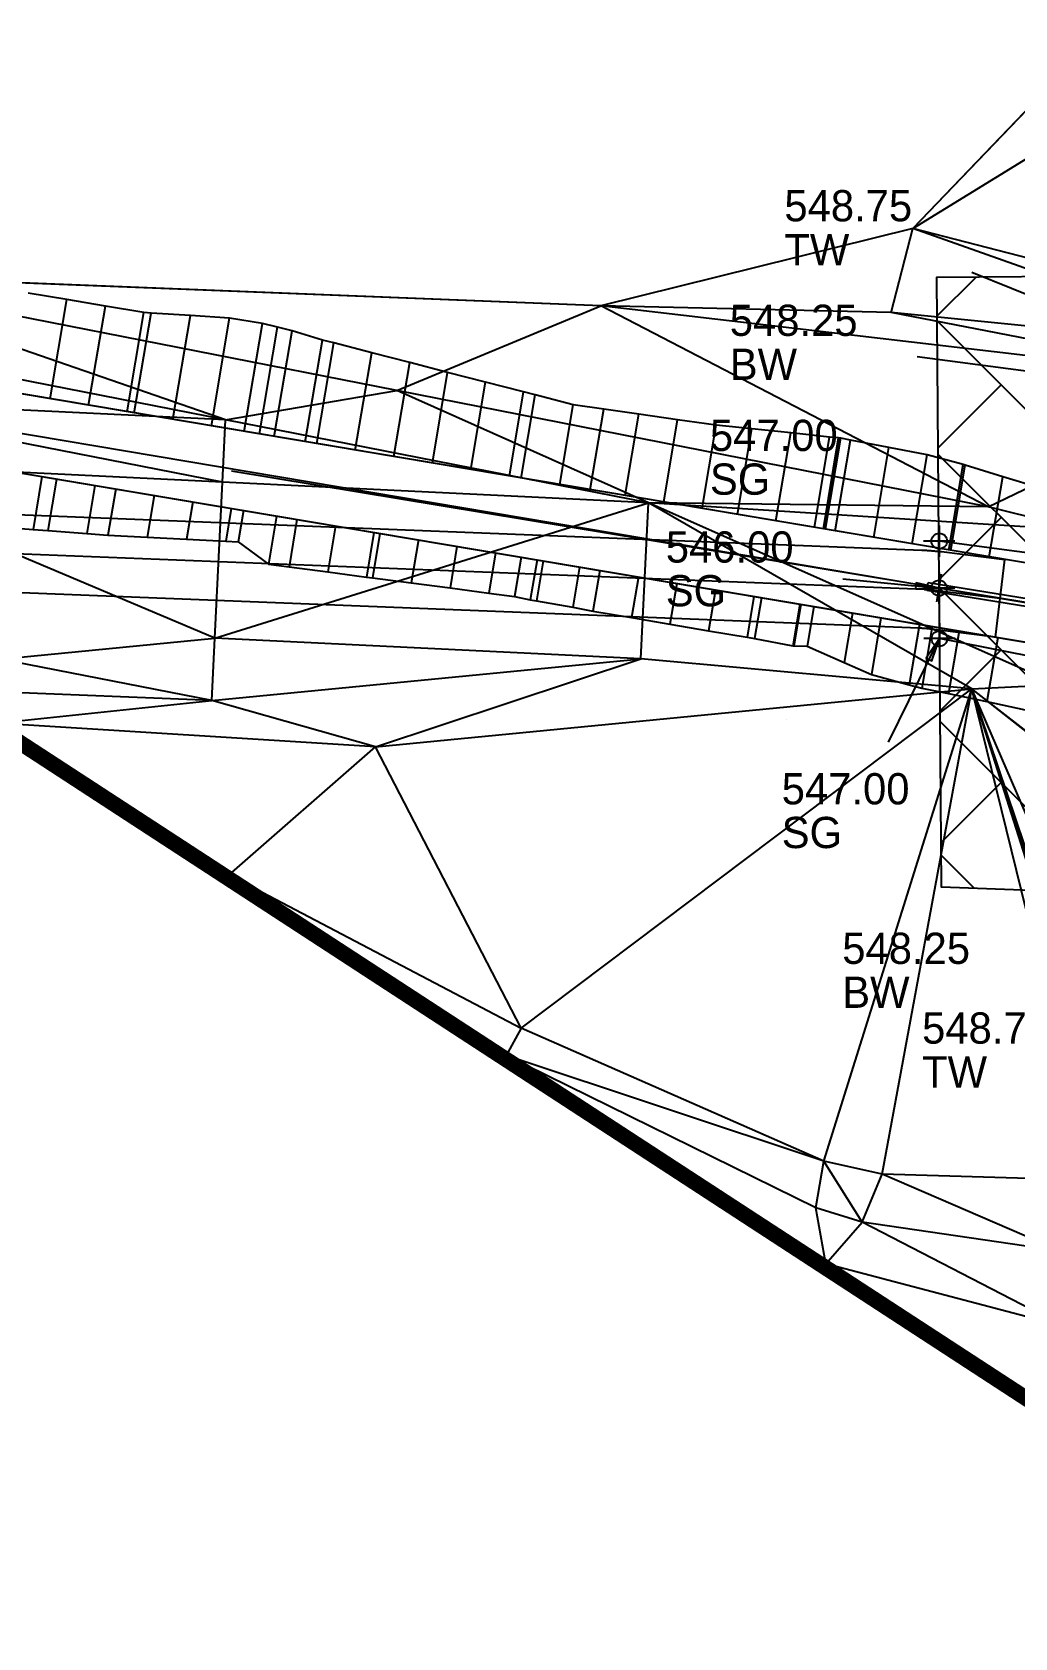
# Model space of a CAD drawing. Header units: inches. Extents: x 2461366 to 2469791, y 7062737 to 7065282.
# Drawn here: x 2466640.6 to 2466766.4, y 7064184.2 to 7064389.8 of the extents above; entities that cross this region are included whole.
import ezdxf

# ---------------------------------------------------------------- set-up
doc = ezdxf.new("R2010")
doc.units = ezdxf.units.IN
doc.header["$LTSCALE"] = 60
doc.header["$MEASUREMENT"] = 0
doc.linetypes.add('DASHED2', pattern=[0.375, 0.25, -0.125])
doc.linetypes.add('DIVIDEX2', pattern=[2.5, 1, -0.5, 0, -0.5, 0, -0.5])
for name, color, linetype in [('3D', 5, 'Continuous'), ('3D freeze', 6, 'Continuous'), ('CONC LABEL', 7, 'Continuous'), ('CONTOURS', 35, 'Continuous'), ('DRAIN EASEMENT', 7, 'DASHED2'), ('EROSION MAT', 7, 'Continuous'), ('Proposed Ground-C-TINN', 7, 'Continuous'), ('Proposed Ground-C-TINN-BNDY', 7, 'Continuous'), ('STALBL', 7, 'Continuous'), ('SWALE', 4, 'DIVIDEX2'), ('temp culv', 7, 'Continuous'), ('UT-STM', 142, 'Continuous')]:
    doc.layers.add(name, color=color, linetype=linetype)

# ---------------------------------------------------------------- blocks, each defined once
blk = doc.blocks.new('A$C68136937')
at = {"layer": 'UT-STM'}
for p, q in [((2466755.15, 7064318.36), (2466755.31, 7064319.35)), ((2466794.19, 7064312.04), (2466794.35, 7064313.03))]:
    blk.add_line(p, q, dxfattribs=at)
for points in [[(2466755.31, 7064319.35), (2466794.35, 7064313.03)], [(2466755.15, 7064318.36), (2466794.19, 7064312.04)]]:
    blk.add_lwpolyline(points, dxfattribs=at)
blk = doc.blocks.new('lbl_tic')
blk.add_line((0, -0.04165), (0, 0.04165))
blk = doc.blocks.new('*U7')
at = {"layer": '3D', "color": 1}
for p, q in [((2466645.06, 7064355.58, 547.37), (2466640.13, 7064356.41, 547.33)), ((2466642.92, 7064342.87, 544.15), (2466645.06, 7064355.58, 547.37)), ((2466649.99, 7064354.74, 547.42), (2466645.06, 7064355.58, 547.37)), ((2466647.85, 7064342.04, 544.2), (2466649.99, 7064354.74, 547.42)), ((2466654.92, 7064353.91, 547.46), (2466649.99, 7064354.74, 547.42)), ((2466652.78, 7064341.21, 544.24), (2466654.92, 7064353.91, 547.46)), ((2466653.7, 7064341.05, 544.25), (2466655.85, 7064353.84, 547.5)), ((2466655.85, 7064353.84, 547.5), (2466654.92, 7064353.91, 547.46)), ((2466660.87, 7064353.51, 547.67), (2466655.85, 7064353.84, 547.5)), ((2466658.63, 7064340.22, 544.3), (2466660.87, 7064353.51, 547.67)), ((2466665.88, 7064353.18, 547.84), (2466660.87, 7064353.51, 547.67)), ((2466663.56, 7064339.39, 544.34), (2466665.88, 7064353.18, 547.84)), ((2466670.1, 7064352.52, 547.89), (2466665.88, 7064353.18, 547.84)), ((2466667.77, 7064338.69, 544.38), (2466670.1, 7064352.52, 547.89)), ((2466672.02, 7064352.03, 547.87), (2466670.1, 7064352.52, 547.89)), ((2466669.71, 7064338.36, 544.4), (2466672.02, 7064352.03, 547.87)), ((2466671.61, 7064338.04, 544.42), (2466673.89, 7064351.58, 547.85)), ((2466673.89, 7064351.58, 547.85), (2466672.02, 7064352.03, 547.87)), ((2466677.77, 7064350.39, 547.76), (2466673.89, 7064351.58, 547.85)), ((2466675.58, 7064337.37, 544.46), (2466677.77, 7064350.39, 547.76)), ((2466679.23, 7064350.02, 547.74), (2466677.77, 7064350.39, 547.76)), ((2466677.06, 7064337.12, 544.47), (2466679.23, 7064350.02, 547.74)), ((2466684.09, 7064348.76, 547.68), (2466679.23, 7064350.02, 547.74)), ((2466681.99, 7064336.29, 544.52), (2466684.09, 7064348.76, 547.68)), ((2466688.95, 7064347.5, 547.62), (2466684.09, 7064348.76, 547.68)), ((2466686.92, 7064335.46, 544.56), (2466688.95, 7064347.5, 547.62)), ((2466693.8, 7064346.25, 547.55), (2466688.95, 7064347.5, 547.62)), ((2466691.85, 7064334.63, 544.61), (2466693.8, 7064346.25, 547.55)), ((2466698.66, 7064344.99, 547.49), (2466693.8, 7064346.25, 547.55)), ((2466696.78, 7064333.8, 544.65), (2466698.66, 7064344.99, 547.49)), ((2466703.52, 7064343.74, 547.43), (2466698.66, 7064344.99, 547.49)), ((2466701.71, 7064332.97, 544.7), (2466703.52, 7064343.74, 547.43)), ((2466703.22, 7064332.71, 544.71), (2466705.01, 7064343.36, 547.41)), ((2466705.01, 7064343.36, 547.41), (2466703.52, 7064343.74, 547.43)), ((2466709.87, 7064342.1, 547.35), (2466705.01, 7064343.36, 547.41)), ((2466708.15, 7064331.88, 544.76), (2466709.87, 7064342.1, 547.35)), ((2466713.78, 7064341.54, 547.41), (2466709.87, 7064342.1, 547.35)), ((2466712.04, 7064331.23, 544.8), (2466713.78, 7064341.54, 547.41)), ((2466718.3, 7064340.9, 547.48), (2466713.78, 7064341.54, 547.41)), ((2466716.54, 7064330.47, 544.84), (2466718.3, 7064340.9, 547.48)), ((2466723.25, 7064340.19, 547.56), (2466718.3, 7064340.9, 547.48)), ((2466721.47, 7064329.64, 544.88), (2466723.25, 7064340.19, 547.56)), ((2466728.2, 7064339.48, 547.64), (2466723.25, 7064340.19, 547.56)), ((2466726.4, 7064328.81, 544.93), (2466728.2, 7064339.48, 547.64)), ((2466732.75, 7064339.01, 547.75), (2466728.2, 7064339.48, 547.64)), ((2466730.9, 7064328.05, 544.97), (2466732.75, 7064339.01, 547.75)), ((2466737.73, 7064338.49, 547.87), (2466732.75, 7064339.01, 547.75)), ((2466735.83, 7064327.22, 545.02), (2466737.73, 7064338.49, 547.87)), ((2466742.71, 7064337.97, 548), (2466737.73, 7064338.49, 547.87)), ((2466740.76, 7064326.39, 545.06), (2466742.71, 7064337.97, 548)), ((2466741.9, 7064326.2, 545.07), (2466743.86, 7064337.85, 548.03)), ((2466742.11, 7064326.16, 545.08), (2466744.08, 7064337.83, 548.03)), ((2466742.18, 7064326.15, 545.08), (2466744.14, 7064337.82, 548.03)), ((2466743.86, 7064337.85, 548.03), (2466742.71, 7064337.97, 548)), ((2466744.08, 7064337.83, 548.03), (2466743.86, 7064337.85, 548.03)), ((2466744.14, 7064337.82, 548.03), (2466744.08, 7064337.83, 548.03)), ((2466745.38, 7064337.58, 548.04), (2466744.14, 7064337.82, 548.03)), ((2466743.42, 7064325.94, 545.09), (2466745.38, 7064337.58, 548.04)), ((2466750.29, 7064336.63, 548.05), (2466745.38, 7064337.58, 548.04)), ((2466748.35, 7064325.11, 545.13), (2466750.29, 7064336.63, 548.05)), ((2466755.2, 7064335.68, 548.07), (2466750.29, 7064336.63, 548.05)), ((2466753.28, 7064324.28, 545.18), (2466755.2, 7064335.68, 548.07)), ((2466759.79, 7064334.45, 548), (2466755.2, 7064335.68, 548.07)), ((2466757.95, 7064323.5, 545.22), (2466759.79, 7064334.45, 548)), ((2466758.21, 7064323.45, 545.23), (2466760.05, 7064334.37, 547.99)), ((2466760.05, 7064334.37, 547.99), (2466759.79, 7064334.45, 548)), ((2466764.87, 7064332.88, 547.87), (2466760.05, 7064334.37, 547.99)), ((2466641.88, 7064332.9, 544.16), (2466640.75, 7064326.14, 545.87)), ((2466643.73, 7064332.59, 544.17), (2466642.62, 7064326, 545.85)), ((2466648.66, 7064331.76, 544.22), (2466647.62, 7064325.6, 545.78)), ((2466763.14, 7064322.62, 545.27), (2466764.87, 7064332.88, 547.87)), ((2466769.69, 7064331.4, 547.75), (2466764.87, 7064332.88, 547.87)), ((2466651.32, 7064331.32, 544.25), (2466650.32, 7064325.39, 545.75)), ((2466656.25, 7064330.48, 544.29), (2466655.35, 7064325.14, 545.65)), ((2466661.18, 7064329.65, 544.34), (2466660.37, 7064324.89, 545.55)), ((2466666.11, 7064328.82, 544.38), (2466665.4, 7064324.64, 545.44)), ((2466667.66, 7064328.56, 544.4), (2466666.98, 7064324.56, 545.41)), ((2466671.92, 7064327.84, 544.44), (2466670.88, 7064321.68, 546)), ((2466635.74, 7064326.54, 545.94), (2466640.75, 7064326.14, 545.87)), ((2466640.75, 7064326.14, 545.87), (2466642.62, 7064326, 545.85)), ((2466642.62, 7064326, 545.85), (2466647.62, 7064325.6, 545.78)), ((2466647.62, 7064325.6, 545.78), (2466650.32, 7064325.39, 545.75)), ((2466674.52, 7064327.41, 544.46), (2466673.5, 7064321.34, 546)), ((2466679.45, 7064326.58, 544.51), (2466678.46, 7064320.69, 546)), ((2466684.38, 7064325.75, 544.55), (2466683.42, 7064320.04, 546)), ((2466685.14, 7064325.62, 544.56), (2466684.18, 7064319.94, 546)), ((2466650.32, 7064325.39, 545.75), (2466655.35, 7064325.14, 545.65)), ((2466655.35, 7064325.14, 545.65), (2466660.37, 7064324.89, 545.55)), ((2466660.37, 7064324.89, 545.55), (2466665.4, 7064324.64, 545.44)), ((2466665.4, 7064324.64, 545.44), (2466666.98, 7064324.56, 545.41)), ((2466666.98, 7064324.56, 545.41), (2466670.88, 7064321.68, 546)), ((2466690.07, 7064324.79, 544.61), (2466689.14, 7064319.29, 546)), ((2466695, 7064323.96, 544.65), (2466694.11, 7064318.64, 546)), ((2466670.88, 7064321.68, 546), (2466673.5, 7064321.34, 546)), ((2466699.93, 7064323.13, 544.7), (2466699.07, 7064317.99, 546)), ((2466703.2, 7064322.58, 544.73), (2466702.36, 7064317.56, 546)), ((2466705.25, 7064322.23, 544.75), (2466704.39, 7064317.12, 546.04)), ((2466706.04, 7064322.1, 544.76), (2466705.18, 7064316.99, 546.05)), ((2466673.5, 7064321.34, 546), (2466678.46, 7064320.69, 546)), ((2466678.46, 7064320.69, 546), (2466683.42, 7064320.04, 546)), ((2466683.42, 7064320.04, 546), (2466684.18, 7064319.94, 546)), ((2466684.18, 7064319.94, 546), (2466689.14, 7064319.29, 546)), ((2466710.69, 7064321.32, 544.8), (2466709.82, 7064316.2, 546.1)), ((2466713.29, 7064320.88, 544.82), (2466712.41, 7064315.68, 546.14)), ((2466718.22, 7064320.05, 544.87), (2466717.34, 7064314.84, 546.19)), ((2466689.14, 7064319.29, 546), (2466694.11, 7064318.64, 546)), ((2466694.11, 7064318.64, 546), (2466699.07, 7064317.99, 546)), ((2466699.07, 7064317.99, 546), (2466702.36, 7064317.56, 546)), ((2466702.36, 7064317.56, 546), (2466704.39, 7064317.12, 546.04)), ((2466723.15, 7064319.22, 544.91), (2466722.27, 7064314, 546.24)), ((2466728.08, 7064318.39, 544.96), (2466727.2, 7064313.16, 546.29)), ((2466733.01, 7064317.56, 545.01), (2466732.13, 7064312.32, 546.33)), ((2466733.98, 7064317.39, 545.02), (2466733.09, 7064312.15, 546.34)), ((2466704.39, 7064317.12, 546.04), (2466705.18, 7064316.99, 546.05)), ((2466705.18, 7064316.99, 546.05), (2466709.82, 7064316.2, 546.1)), ((2466709.82, 7064316.2, 546.1), (2466712.41, 7064315.68, 546.14)), ((2466712.41, 7064315.68, 546.14), (2466717.34, 7064314.84, 546.19)), ((2466738.91, 7064316.56, 545.06), (2466738.01, 7064311.25, 546.41)), ((2466739.04, 7064316.54, 545.06), (2466738.14, 7064311.22, 546.41)), ((2466740.69, 7064316.26, 545.08), (2466739.83, 7064311.19, 546.36)), ((2466745.62, 7064315.43, 545.12), (2466744.55, 7064309.1, 546.73)), ((2466717.34, 7064314.84, 546.19), (2466722.27, 7064314, 546.24)), ((2466722.27, 7064314, 546.24), (2466727.2, 7064313.16, 546.29)), ((2466727.2, 7064313.16, 546.29), (2466732.13, 7064312.32, 546.33)), ((2466749.27, 7064314.82, 545.16), (2466748.05, 7064307.55, 547)), ((2466754.2, 7064313.99, 545.2), (2466752.9, 7064306.25, 547.16)), ((2466755.84, 7064313.71, 545.22), (2466754.51, 7064305.82, 547.22)), ((2466732.13, 7064312.32, 546.33), (2466733.09, 7064312.15, 546.34)), ((2466733.09, 7064312.15, 546.34), (2466738.01, 7064311.25, 546.41)), ((2466738.01, 7064311.25, 546.41), (2466738.14, 7064311.22, 546.41)), ((2466738.14, 7064311.22, 546.41), (2466739.83, 7064311.19, 546.36)), ((2466739.83, 7064311.19, 546.36), (2466744.55, 7064309.1, 546.73)), ((2466759.28, 7064313.13, 545.25), (2466757.94, 7064305.12, 547.28)), ((2466764.22, 7064312.3, 545.3), (2466762.83, 7064304.08, 547.38)), ((2466744.55, 7064309.1, 546.73), (2466748.05, 7064307.55, 547)), ((2466748.05, 7064307.55, 547), (2466752.9, 7064306.25, 547.16)), ((2466752.9, 7064306.25, 547.16), (2466754.51, 7064305.82, 547.22)), ((2466754.51, 7064305.82, 547.22), (2466757.94, 7064305.12, 547.28)), ((2466757.94, 7064305.12, 547.28), (2466762.83, 7064304.08, 547.38)), ((2466762.83, 7064304.08, 547.38), (2466767.72, 7064303.03, 547.48))]:
    blk.add_line(p, q, dxfattribs=at)
at = {"layer": '3D'}
for p, q in [((2466841.3, 7064309.46, 546), (2466625.97, 7064345.73, 543.99)), ((2466624.36, 7064335.86, 543.99), (2466839.64, 7064299.6, 546))]:
    blk.add_line(p, q, dxfattribs=at)
blk = doc.blocks.new('*U57')
at = {"layer": 'CONC LABEL', "color": 7, "linetype": 'Continuous'}
for p, q in [((49.64, 15.16), (49.64, 11.16)), ((28, 5.17), (49.64, 13.16)), ((51.64, 13.16), (47.64, 13.16))]:
    blk.add_line(p, q, dxfattribs=at)
blk.add_lwpolyline([(49.64, 13.16), (46.69, 12.5), (46.96, 11.74)], close=True, dxfattribs=at)
blk.add_circle((49.64, 13.16), 1, dxfattribs=at)
at = {"layer": 'CONC LABEL', "color": 7, "char_height": 4, "attachment_point": 4}
for s, insert in [('548.25', (4, 2.8)), ('BW', (4, -2.8))]:
    blk.add_mtext(s, dxfattribs=dict(at, insert=insert))
blk = doc.blocks.new('*U58')
at = {"layer": 'CONC LABEL', "color": 7, "linetype": 'Continuous'}
for p, q in [((28, -1.83), (73.88, -7.81)), ((73.88, -5.81), (73.88, -9.81)), ((75.88, -7.81), (71.88, -7.81))]:
    blk.add_line(p, q, dxfattribs=at)
blk.add_lwpolyline([(73.88, -7.81), (70.96, -7.02), (70.85, -7.82)], close=True, dxfattribs=at)
blk.add_circle((73.88, -7.81), 1, dxfattribs=at)
at = {"layer": 'CONC LABEL', "color": 7, "char_height": 4, "attachment_point": 4}
for s, insert in [('548.25', (4, 2.8)), ('BW', (4, -2.8))]:
    blk.add_mtext(s, dxfattribs=dict(at, insert=insert))
blk = doc.blocks.new('*U59')
at = {"layer": 'CONC LABEL', "color": 7, "linetype": 'Continuous'}
for p, q in [((28, -5.68), (67.53, -21.71)), ((67.53, -19.71), (67.53, -23.71)), ((69.53, -21.71), (65.53, -21.71))]:
    blk.add_line(p, q, dxfattribs=at)
blk.add_lwpolyline([(67.53, -21.71), (64.9, -20.21), (64.6, -20.95)], close=True, dxfattribs=at)
blk.add_circle((67.53, -21.71), 1, dxfattribs=at)
at = {"layer": 'CONC LABEL', "color": 7, "char_height": 4, "attachment_point": 4}
for s, insert in [('548.75', (4, 2.8)), ('TW', (4, -2.8))]:
    blk.add_mtext(s, dxfattribs=dict(at, insert=insert))
blk = doc.blocks.new('*U60')
at = {"layer": 'CONC LABEL', "color": 7, "linetype": 'Continuous'}
for p, q in [((39.77, 24.43), (39.77, 20.43)), ((24.11, 8.8), (39.77, 22.43)), ((41.77, 22.43), (37.77, 22.43))]:
    blk.add_line(p, q, dxfattribs=at)
blk.add_lwpolyline([(39.77, 22.43), (37.25, 20.76), (37.77, 20.16)], close=True, dxfattribs=at)
blk.add_circle((39.77, 22.43), 1, dxfattribs=at)
at = {"layer": 'CONC LABEL', "color": 7, "char_height": 4, "attachment_point": 4}
for s, insert in [('548.75', (4, 2.8)), ('TW', (4, -2.8))]:
    blk.add_mtext(s, dxfattribs=dict(at, insert=insert))
blk = doc.blocks.new('*U63')
at = {"layer": 'CONC LABEL', "linetype": 'Continuous'}
for p, q in [((33.36, -8.71), (33.36, -12.71)), ((35.36, -10.71), (31.36, -10.71))]:
    blk.add_line(p, q, dxfattribs=at)
blk.add_circle((33.36, -10.71), 1, dxfattribs=at)
at = {"layer": 'CONC LABEL', "color": 7, "char_height": 4, "attachment_point": 4}
for s, insert in [('547.00', (4, 2.8)), ('SG', (4, -2.8))]:
    blk.add_mtext(s, dxfattribs=dict(at, insert=insert))
blk = doc.blocks.new('*U64')
at = {"layer": 'CONC LABEL', "linetype": 'Continuous'}
for p, q in [((24.19, 24.05), (24.19, 20.05)), ((17.67, 8.8), (24.19, 22.05)), ((26.19, 22.05), (22.19, 22.05))]:
    blk.add_line(p, q, dxfattribs=at)
blk.add_lwpolyline([(24.19, 22.05), (22.51, 19.54), (23.23, 19.19)], close=True, dxfattribs=at)
blk.add_circle((24.19, 22.05), 1, dxfattribs=at)
at = {"layer": 'CONC LABEL', "color": 7, "char_height": 4, "attachment_point": 4}
for s, insert in [('547.00', (4, 2.8)), ('SG', (4, -2.8))]:
    blk.add_mtext(s, dxfattribs=dict(at, insert=insert))
blk = doc.blocks.new('*U65')
at = {"layer": 'CONC LABEL', "linetype": 'Continuous'}
for p, q in [((26.67, -1.26), (38.99, -2.43)), ((38.99, -0.43), (38.99, -4.43)), ((40.99, -2.43), (36.99, -2.43))]:
    blk.add_line(p, q, dxfattribs=at)
blk.add_lwpolyline([(38.99, -2.43), (36.04, -1.75), (35.96, -2.54)], close=True, dxfattribs=at)
blk.add_circle((38.99, -2.43), 1, dxfattribs=at)
at = {"layer": 'CONC LABEL', "color": 7, "char_height": 4, "attachment_point": 4}
for s, insert in [('546.00', (4, 2.8)), ('SG', (4, -2.8))]:
    blk.add_mtext(s, dxfattribs=dict(at, insert=insert))

msp = doc.modelspace()

# ---------------------------------------------------------------- hatches: boundary and pattern name
at = {"layer": 'EROSION MAT'}
h = msp.add_hatch(dxfattribs=at)
h.set_pattern_fill('AR-HBONE', color=256, scale=3, style=0)
h.paths.add_polyline_path([(2466778.16, 7064358.62), (2466813.11, 7064331.21), (2466815.08, 7064330.23), (2466812.61, 7064314.16), (2466811.09, 7064304.28), (2466808.91, 7064290.15), (2466808.73, 7064288.95), (2466778.87, 7064279.52), (2466757.01, 7064280.33), (2466756.41, 7064358.45)])

# ---------------------------------------------------------------- linework, layer by layer
at = {"layer": '3D', "linetype": 'ByBlock'}
msp.add_polyline3d([(2466841.3, 7064309.46, 546), (2466625.97, 7064345.73, 543.99), (2466624.72, 7064345.92, 543.99), (2466616.01, 7064346.49, 543.91), (2466607.15, 7064345.64, 543.84), (2466598.54, 7064343.36, 543.76), (2466590.41, 7064339.73, 543.69), (2466582.97, 7064334.82, 543.61), (2466576.42, 7064328.79, 543.54), (2466571.06, 7064321.93, 543.46), (2466561.11, 7064306.85, 543.3), (2466569.46, 7064301.35, 543.3), (2466579.18, 7064316.09, 543.46), (2466583.79, 7064321.99, 543.54), (2466589.15, 7064326.92, 543.61), (2466595.23, 7064330.93, 543.69), (2466601.88, 7064333.9, 543.76), (2466608.92, 7064335.76, 543.84), (2466616.17, 7064336.46, 543.91), (2466623.61, 7064335.97, 543.99), (2466624.36, 7064335.86, 543.99), (2466839.64, 7064299.6, 546)], close=True, dxfattribs=at)
at = {"layer": '3D'}
msp.add_polyline3d([(2466565.28, 7064304.1, 543.3), (2466575.12, 7064319.01, 543.46), (2466580.11, 7064325.39, 543.54), (2466586.06, 7064330.87, 543.61), (2466592.82, 7064335.33, 543.69), (2466600.21, 7064338.63, 543.76), (2466608.03, 7064340.7, 543.84), (2466616.09, 7064341.48, 543.91), (2466624.17, 7064340.95, 543.99), (2466625.16, 7064340.79, 543.99), (2466840.47, 7064304.53, 546)], dxfattribs=at)
at = {"layer": '3D freeze', "linetype": 'ByBlock'}
msp.add_polyline3d([(2466626.61, 7064328.52, 544.84), (2466754.51, 7064323.49, 546.47), (2466754.54, 7064323.49, 546.47), (2466754.56, 7064323.49, 546.47), (2466754.59, 7064323.48, 546.47), (2466754.61, 7064323.48, 546.47), (2466754.64, 7064323.48, 546.47), (2466754.67, 7064323.48, 546.47), (2466754.69, 7064323.48, 546.47), (2466754.72, 7064323.48, 546.47), (2466754.74, 7064323.48, 546.47), (2466754.77, 7064323.48, 546.47), (2466754.8, 7064323.48, 546.47), (2466754.82, 7064323.47, 546.47), (2466754.85, 7064323.47, 546.47), (2466754.88, 7064323.47, 546.47), (2466754.9, 7064323.47, 546.47), (2466754.93, 7064323.47, 546.47), (2466754.95, 7064323.47, 546.47), (2466754.98, 7064323.47, 546.47), (2466755.01, 7064323.46, 546.47), (2466755.03, 7064323.46, 546.48), (2466755.06, 7064323.46, 546.48), (2466755.08, 7064323.46, 546.48), (2466755.11, 7064323.46, 546.48), (2466755.14, 7064323.46, 546.48), (2466755.16, 7064323.46, 546.48), (2466755.19, 7064323.45, 546.48), (2466755.21, 7064323.45, 546.48), (2466755.24, 7064323.45, 546.48), (2466755.27, 7064323.45, 546.48), (2466755.29, 7064323.45, 546.48), (2466755.32, 7064323.45, 546.48), (2466755.35, 7064323.44, 546.48), (2466755.37, 7064323.44, 546.48), (2466755.4, 7064323.44, 546.48), (2466755.42, 7064323.44, 546.48), (2466755.45, 7064323.44, 546.48), (2466755.48, 7064323.43, 546.48), (2466755.5, 7064323.43, 546.48), (2466755.53, 7064323.43, 546.48), (2466755.55, 7064323.43, 546.48), (2466755.58, 7064323.43, 546.48), (2466755.61, 7064323.42, 546.48), (2466755.63, 7064323.42, 546.48), (2466755.66, 7064323.42, 546.48), (2466755.68, 7064323.42, 546.48), (2466755.71, 7064323.42, 546.48), (2466755.74, 7064323.41, 546.48), (2466755.76, 7064323.41, 546.48), (2466755.79, 7064323.41, 546.48), (2466755.81, 7064323.41, 546.48), (2466755.84, 7064323.41, 546.48), (2466755.87, 7064323.4, 546.48), (2466755.89, 7064323.4, 546.48), (2466755.92, 7064323.4, 546.48), (2466755.94, 7064323.4, 546.48), (2466755.97, 7064323.39, 546.49), (2466756, 7064323.39, 546.49), (2466756.02, 7064323.39, 546.49), (2466756.05, 7064323.39, 546.49), (2466756.07, 7064323.39, 546.49), (2466756.1, 7064323.38, 546.49), (2466756.13, 7064323.38, 546.49), (2466756.15, 7064323.38, 546.49), (2466756.18, 7064323.38, 546.49), (2466756.21, 7064323.37, 546.49), (2466756.23, 7064323.37, 546.49), (2466756.26, 7064323.37, 546.49), (2466756.28, 7064323.37, 546.49), (2466756.31, 7064323.36, 546.49), (2466756.34, 7064323.36, 546.49), (2466756.36, 7064323.36, 546.49), (2466756.39, 7064323.36, 546.49), (2466756.41, 7064323.35, 546.49), (2466756.44, 7064323.35, 546.49), (2466756.47, 7064323.35, 546.49), (2466756.49, 7064323.34, 546.49), (2466756.52, 7064323.34, 546.49), (2466756.54, 7064323.34, 546.49), (2466756.57, 7064323.34, 546.49), (2466756.6, 7064323.33, 546.49), (2466756.62, 7064323.33, 546.49), (2466756.65, 7064323.33, 546.49), (2466756.67, 7064323.32, 546.49), (2466756.7, 7064323.32, 546.49), (2466756.73, 7064323.32, 546.49), (2466756.75, 7064323.32, 546.49), (2466756.78, 7064323.31, 546.49), (2466756.8, 7064323.31, 546.49), (2466756.83, 7064323.31, 546.49), (2466756.85, 7064323.3, 546.49), (2466756.88, 7064323.3, 546.49), (2466756.91, 7064323.3, 546.5), (2466756.93, 7064323.29, 546.5), (2466756.96, 7064323.29, 546.5), (2466756.98, 7064323.29, 546.5), (2466757.01, 7064323.29, 546.5), (2466765.11, 7064322.28, 546.6), (2466763.89, 7064312.36, 546.6), (2466755.78, 7064313.36, 546.5), (2466755.77, 7064313.36, 546.5), (2466755.75, 7064313.36, 546.5), (2466755.73, 7064313.37, 546.5), (2466755.72, 7064313.37, 546.5), (2466755.7, 7064313.37, 546.49), (2466755.68, 7064313.37, 546.49), (2466755.66, 7064313.37, 546.49), (2466755.65, 7064313.38, 546.49), (2466755.63, 7064313.38, 546.49), (2466755.61, 7064313.38, 546.49), (2466755.59, 7064313.38, 546.49), (2466755.58, 7064313.38, 546.49), (2466755.56, 7064313.39, 546.49), (2466755.54, 7064313.39, 546.49), (2466755.52, 7064313.39, 546.49), (2466755.51, 7064313.39, 546.49), (2466755.49, 7064313.39, 546.49), (2466755.47, 7064313.4, 546.49), (2466755.46, 7064313.4, 546.49), (2466755.44, 7064313.4, 546.49), (2466755.42, 7064313.4, 546.49), (2466755.4, 7064313.4, 546.49), (2466755.39, 7064313.41, 546.49), (2466755.37, 7064313.41, 546.49), (2466755.35, 7064313.41, 546.49), (2466755.33, 7064313.41, 546.49), (2466755.32, 7064313.41, 546.49), (2466755.3, 7064313.41, 546.49), (2466755.28, 7064313.42, 546.49), (2466755.26, 7064313.42, 546.49), (2466755.25, 7064313.42, 546.49), (2466755.23, 7064313.42, 546.49), (2466755.21, 7064313.42, 546.49), (2466755.2, 7064313.42, 546.49), (2466755.18, 7064313.43, 546.49), (2466755.16, 7064313.43, 546.49), (2466755.14, 7064313.43, 546.49), (2466755.13, 7064313.43, 546.49), (2466755.11, 7064313.43, 546.49), (2466755.09, 7064313.43, 546.49), (2466755.07, 7064313.44, 546.48), (2466755.06, 7064313.44, 546.48), (2466755.04, 7064313.44, 546.48), (2466755.02, 7064313.44, 546.48), (2466755, 7064313.44, 546.48), (2466754.99, 7064313.44, 546.48), (2466754.97, 7064313.44, 546.48), (2466754.95, 7064313.45, 546.48), (2466754.93, 7064313.45, 546.48), (2466754.92, 7064313.45, 546.48), (2466754.9, 7064313.45, 546.48), (2466754.88, 7064313.45, 546.48), (2466754.87, 7064313.45, 546.48), (2466754.85, 7064313.45, 546.48), (2466754.83, 7064313.45, 546.48), (2466754.81, 7064313.46, 546.48), (2466754.8, 7064313.46, 546.48), (2466754.78, 7064313.46, 546.48), (2466754.76, 7064313.46, 546.48), (2466754.74, 7064313.46, 546.48), (2466754.73, 7064313.46, 546.48), (2466754.71, 7064313.46, 546.48), (2466754.69, 7064313.46, 546.48), (2466754.67, 7064313.47, 546.48), (2466754.66, 7064313.47, 546.48), (2466754.64, 7064313.47, 546.48), (2466754.62, 7064313.47, 546.48), (2466754.6, 7064313.47, 546.48), (2466754.59, 7064313.47, 546.48), (2466754.57, 7064313.47, 546.48), (2466754.55, 7064313.47, 546.48), (2466754.53, 7064313.47, 546.48), (2466754.52, 7064313.48, 546.48), (2466754.5, 7064313.48, 546.48), (2466754.48, 7064313.48, 546.48), (2466754.47, 7064313.48, 546.48), (2466754.45, 7064313.48, 546.47), (2466754.43, 7064313.48, 546.47), (2466754.41, 7064313.48, 546.47), (2466754.4, 7064313.48, 546.47), (2466754.38, 7064313.48, 546.47), (2466754.36, 7064313.48, 546.47), (2466754.34, 7064313.49, 546.47), (2466754.33, 7064313.49, 546.47), (2466754.31, 7064313.49, 546.47), (2466754.29, 7064313.49, 546.47), (2466754.27, 7064313.49, 546.47), (2466754.26, 7064313.49, 546.47), (2466754.24, 7064313.49, 546.47), (2466754.22, 7064313.49, 546.47), (2466754.2, 7064313.49, 546.47), (2466754.19, 7064313.49, 546.47), (2466754.17, 7064313.49, 546.47), (2466754.15, 7064313.49, 546.47), (2466754.13, 7064313.49, 546.47), (2466754.12, 7064313.5, 546.47), (2466626.21, 7064318.52, 544.84)], dxfattribs=at)
at = {"layer": '3D freeze'}
msp.add_polyline3d([(2466626.41, 7064323.52, 544.24), (2466754.84, 7064318.47, 545.88), (2466754.84, 7064318.47, 545.88), (2466754.84, 7064318.47, 545.88), (2466754.84, 7064318.47, 545.88), (2466754.84, 7064318.47, 545.88), (2466754.84, 7064318.47, 545.88), (2466754.85, 7064318.47, 545.88), (2466754.85, 7064318.47, 545.88), (2466754.85, 7064318.46, 545.88), (2466754.85, 7064318.46, 545.88), (2466754.85, 7064318.46, 545.88), (2466754.85, 7064318.46, 545.88), (2466754.86, 7064318.46, 545.88), (2466754.86, 7064318.46, 545.88), (2466754.86, 7064318.46, 545.88), (2466754.86, 7064318.46, 545.88), (2466754.86, 7064318.46, 545.88), (2466754.87, 7064318.46, 545.88), (2466754.87, 7064318.46, 545.88), (2466754.87, 7064318.46, 545.88), (2466754.87, 7064318.46, 545.88), (2466754.87, 7064318.46, 545.88), (2466754.87, 7064318.46, 545.88), (2466754.88, 7064318.46, 545.88), (2466754.88, 7064318.46, 545.88), (2466754.88, 7064318.46, 545.88), (2466754.88, 7064318.46, 545.88), (2466754.88, 7064318.46, 545.88), (2466754.88, 7064318.46, 545.88), (2466754.89, 7064318.46, 545.88), (2466754.89, 7064318.46, 545.88), (2466754.89, 7064318.46, 545.88), (2466754.89, 7064318.46, 545.88), (2466754.89, 7064318.46, 545.88), (2466754.89, 7064318.46, 545.88), (2466754.9, 7064318.46, 545.88), (2466754.9, 7064318.46, 545.88), (2466754.9, 7064318.46, 545.88), (2466754.9, 7064318.46, 545.88), (2466754.9, 7064318.46, 545.88), (2466754.9, 7064318.46, 545.88), (2466754.91, 7064318.46, 545.88), (2466754.91, 7064318.46, 545.88), (2466754.91, 7064318.46, 545.88), (2466754.91, 7064318.46, 545.88), (2466754.91, 7064318.46, 545.88), (2466754.92, 7064318.46, 545.88), (2466754.92, 7064318.46, 545.88), (2466754.92, 7064318.46, 545.88), (2466754.92, 7064318.46, 545.88), (2466754.92, 7064318.46, 545.88), (2466754.92, 7064318.46, 545.88), (2466754.93, 7064318.46, 545.88), (2466754.93, 7064318.46, 545.88), (2466754.93, 7064318.46, 545.88), (2466754.93, 7064318.46, 545.88), (2466754.93, 7064318.46, 545.88), (2466754.93, 7064318.46, 545.88), (2466754.94, 7064318.46, 545.88), (2466754.94, 7064318.46, 545.88), (2466754.94, 7064318.46, 545.88), (2466754.94, 7064318.46, 545.88), (2466754.94, 7064318.46, 545.88), (2466754.94, 7064318.46, 545.88), (2466754.95, 7064318.46, 545.88), (2466754.95, 7064318.46, 545.88), (2466754.95, 7064318.46, 545.88), (2466754.95, 7064318.46, 545.88), (2466754.95, 7064318.46, 545.88), (2466754.95, 7064318.46, 545.88), (2466754.96, 7064318.46, 545.88), (2466754.96, 7064318.46, 545.88), (2466754.96, 7064318.46, 545.88), (2466754.96, 7064318.46, 545.88), (2466754.96, 7064318.46, 545.88), (2466754.97, 7064318.46, 545.88), (2466754.97, 7064318.46, 545.88), (2466754.97, 7064318.46, 545.88), (2466754.97, 7064318.46, 545.88), (2466754.97, 7064318.46, 545.88), (2466754.97, 7064318.46, 545.88), (2466754.98, 7064318.46, 545.88), (2466754.98, 7064318.46, 545.88), (2466754.98, 7064318.46, 545.88), (2466754.98, 7064318.46, 545.88), (2466754.98, 7064318.46, 545.88), (2466754.98, 7064318.46, 545.88), (2466754.99, 7064318.46, 545.88), (2466754.99, 7064318.46, 545.88), (2466754.99, 7064318.46, 545.88), (2466754.99, 7064318.46, 545.88), (2466754.99, 7064318.46, 545.88), (2466754.99, 7064318.46, 545.88), (2466755, 7064318.46, 545.88), (2466755, 7064318.46, 545.88), (2466755, 7064318.46, 545.88), (2466755, 7064318.46, 545.88), (2466755, 7064318.46, 545.88), (2466755, 7064318.46, 545.88), (2466755.01, 7064318.45, 545.88), (2466755.01, 7064318.45, 545.88), (2466755.01, 7064318.45, 545.88), (2466755.01, 7064318.45, 545.88), (2466755.01, 7064318.45, 545.88), (2466755.02, 7064318.45, 545.88), (2466755.02, 7064318.45, 545.88), (2466755.02, 7064318.45, 545.88), (2466755.02, 7064318.45, 545.88), (2466755.02, 7064318.45, 545.88), (2466755.02, 7064318.45, 545.88), (2466755.03, 7064318.45, 545.88), (2466755.03, 7064318.45, 545.88), (2466755.03, 7064318.45, 545.88), (2466755.03, 7064318.45, 545.88), (2466755.03, 7064318.45, 545.88), (2466755.03, 7064318.45, 545.88), (2466755.04, 7064318.45, 545.88), (2466755.04, 7064318.45, 545.88), (2466755.04, 7064318.45, 545.88), (2466755.04, 7064318.45, 545.88), (2466755.04, 7064318.45, 545.88), (2466755.04, 7064318.45, 545.88), (2466755.05, 7064318.45, 545.88), (2466755.05, 7064318.45, 545.88), (2466755.05, 7064318.45, 545.88), (2466755.05, 7064318.45, 545.88), (2466755.05, 7064318.45, 545.88), (2466755.05, 7064318.45, 545.88), (2466755.06, 7064318.45, 545.88), (2466755.06, 7064318.45, 545.88), (2466755.06, 7064318.45, 545.88), (2466755.06, 7064318.45, 545.88), (2466755.06, 7064318.45, 545.88), (2466755.07, 7064318.45, 545.88), (2466755.07, 7064318.45, 545.88), (2466755.07, 7064318.45, 545.88), (2466755.07, 7064318.45, 545.88), (2466755.07, 7064318.45, 545.88), (2466755.07, 7064318.45, 545.88), (2466755.08, 7064318.45, 545.88), (2466755.08, 7064318.45, 545.88), (2466755.08, 7064318.45, 545.88), (2466755.08, 7064318.45, 545.88), (2466755.08, 7064318.45, 545.88), (2466755.08, 7064318.45, 545.88), (2466755.09, 7064318.45, 545.88), (2466755.09, 7064318.45, 545.88), (2466755.09, 7064318.45, 545.88), (2466755.09, 7064318.45, 545.88), (2466755.09, 7064318.45, 545.88), (2466755.09, 7064318.45, 545.88), (2466755.1, 7064318.45, 545.88), (2466755.1, 7064318.45, 545.88), (2466755.1, 7064318.45, 545.88), (2466755.1, 7064318.45, 545.88), (2466755.1, 7064318.45, 545.88), (2466755.1, 7064318.45, 545.88), (2466755.11, 7064318.45, 545.88), (2466755.11, 7064318.45, 545.88), (2466755.11, 7064318.45, 545.88), (2466755.11, 7064318.45, 545.88), (2466755.11, 7064318.45, 545.88), (2466755.12, 7064318.45, 545.88), (2466755.12, 7064318.45, 545.88), (2466755.12, 7064318.45, 545.88), (2466755.12, 7064318.45, 545.88), (2466755.12, 7064318.45, 545.88), (2466755.12, 7064318.45, 545.88), (2466755.13, 7064318.45, 545.88), (2466755.13, 7064318.45, 545.88), (2466755.13, 7064318.45, 545.88), (2466755.13, 7064318.45, 545.88), (2466755.13, 7064318.45, 545.88), (2466755.13, 7064318.45, 545.88), (2466755.14, 7064318.45, 545.88), (2466755.14, 7064318.45, 545.88), (2466755.14, 7064318.45, 545.88), (2466755.14, 7064318.45, 545.88), (2466755.14, 7064318.45, 545.88), (2466755.14, 7064318.45, 545.88), (2466755.15, 7064318.45, 545.88), (2466755.15, 7064318.45, 545.88), (2466755.15, 7064318.44, 545.88), (2466755.15, 7064318.44, 545.88), (2466755.15, 7064318.44, 545.88), (2466755.15, 7064318.44, 545.88), (2466755.16, 7064318.44, 545.88), (2466755.16, 7064318.44, 545.88), (2466755.16, 7064318.44, 545.88), (2466755.16, 7064318.44, 545.88), (2466755.16, 7064318.44, 545.88), (2466755.17, 7064318.44, 545.88), (2466755.17, 7064318.44, 545.88), (2466755.17, 7064318.44, 545.88), (2466755.17, 7064318.44, 545.88), (2466755.17, 7064318.44, 545.88), (2466755.17, 7064318.44, 545.88), (2466755.18, 7064318.44, 545.88), (2466755.18, 7064318.44, 545.88), (2466755.18, 7064318.44, 545.88), (2466755.18, 7064318.44, 545.88), (2466755.18, 7064318.44, 545.88), (2466755.18, 7064318.44, 545.88), (2466755.19, 7064318.44, 545.88), (2466755.19, 7064318.44, 545.88), (2466755.19, 7064318.44, 545.88), (2466755.19, 7064318.44, 545.88), (2466755.19, 7064318.44, 545.88), (2466755.19, 7064318.44, 545.88), (2466755.2, 7064318.44, 545.88), (2466755.2, 7064318.44, 545.88), (2466755.2, 7064318.44, 545.88), (2466755.2, 7064318.44, 545.88), (2466755.2, 7064318.44, 545.88), (2466755.2, 7064318.44, 545.88), (2466755.21, 7064318.44, 545.88), (2466755.21, 7064318.44, 545.88), (2466755.21, 7064318.44, 545.88), (2466755.21, 7064318.44, 545.88), (2466755.21, 7064318.44, 545.88), (2466755.22, 7064318.44, 545.88), (2466755.22, 7064318.44, 545.88), (2466755.22, 7064318.44, 545.88), (2466755.22, 7064318.44, 545.88), (2466755.22, 7064318.44, 545.88), (2466755.22, 7064318.44, 545.88), (2466755.23, 7064318.44, 545.88), (2466755.23, 7064318.44, 545.88), (2466755.23, 7064318.44, 545.88), (2466755.23, 7064318.44, 545.88), (2466755.23, 7064318.44, 545.88), (2466755.23, 7064318.44, 545.88), (2466755.24, 7064318.44, 545.88), (2466755.24, 7064318.44, 545.88), (2466755.24, 7064318.44, 545.88), (2466755.24, 7064318.44, 545.88), (2466755.24, 7064318.44, 545.88), (2466755.24, 7064318.44, 545.88), (2466755.25, 7064318.44, 545.88), (2466755.25, 7064318.44, 545.88), (2466755.25, 7064318.44, 545.88), (2466755.25, 7064318.44, 545.88), (2466755.25, 7064318.44, 545.88), (2466755.25, 7064318.44, 545.88), (2466755.26, 7064318.44, 545.88), (2466755.26, 7064318.44, 545.88), (2466755.26, 7064318.44, 545.88), (2466755.26, 7064318.44, 545.88), (2466755.26, 7064318.44, 545.88), (2466755.26, 7064318.44, 545.88), (2466755.27, 7064318.44, 545.88), (2466755.27, 7064318.44, 545.88), (2466755.27, 7064318.44, 545.88), (2466755.27, 7064318.44, 545.88), (2466755.27, 7064318.44, 545.88), (2466755.28, 7064318.44, 545.88), (2466755.28, 7064318.44, 545.88), (2466755.28, 7064318.44, 545.88), (2466755.28, 7064318.44, 545.88), (2466755.28, 7064318.43, 545.88), (2466755.28, 7064318.43, 545.88), (2466755.29, 7064318.43, 545.88), (2466755.29, 7064318.43, 545.88), (2466755.29, 7064318.43, 545.88), (2466755.29, 7064318.43, 545.88), (2466755.29, 7064318.43, 545.88), (2466755.29, 7064318.43, 545.88), (2466755.3, 7064318.43, 545.88), (2466755.3, 7064318.43, 545.88), (2466755.3, 7064318.43, 545.88), (2466755.3, 7064318.43, 545.88), (2466755.3, 7064318.43, 545.88), (2466755.3, 7064318.43, 545.88), (2466755.31, 7064318.43, 545.88), (2466755.31, 7064318.43, 545.88), (2466755.31, 7064318.43, 545.88), (2466755.31, 7064318.43, 545.88), (2466755.31, 7064318.43, 545.88), (2466755.31, 7064318.43, 545.88), (2466755.32, 7064318.43, 545.88), (2466755.32, 7064318.43, 545.88), (2466755.32, 7064318.43, 545.88), (2466755.32, 7064318.43, 545.88), (2466755.32, 7064318.43, 545.88), (2466755.33, 7064318.43, 545.88), (2466755.33, 7064318.43, 545.88), (2466755.33, 7064318.43, 545.88), (2466755.33, 7064318.43, 545.88), (2466755.33, 7064318.43, 545.88), (2466755.33, 7064318.43, 545.88), (2466755.34, 7064318.43, 545.88), (2466755.34, 7064318.43, 545.88), (2466755.34, 7064318.43, 545.88), (2466755.34, 7064318.43, 545.88), (2466755.34, 7064318.43, 545.88), (2466755.34, 7064318.43, 545.88), (2466755.35, 7064318.43, 545.88), (2466755.35, 7064318.43, 545.88), (2466755.35, 7064318.43, 545.88), (2466755.35, 7064318.43, 545.88), (2466755.35, 7064318.43, 545.88), (2466755.35, 7064318.43, 545.88), (2466755.36, 7064318.43, 545.88), (2466755.36, 7064318.43, 545.88), (2466755.36, 7064318.43, 545.88), (2466755.36, 7064318.43, 545.88), (2466755.36, 7064318.43, 545.88), (2466755.36, 7064318.43, 545.88), (2466755.37, 7064318.43, 545.88), (2466755.37, 7064318.43, 545.88), (2466755.37, 7064318.43, 545.88), (2466755.37, 7064318.43, 545.88), (2466755.37, 7064318.43, 545.88), (2466755.38, 7064318.43, 545.88), (2466755.38, 7064318.43, 545.88), (2466755.38, 7064318.43, 545.88), (2466755.38, 7064318.43, 545.88), (2466755.38, 7064318.43, 545.88), (2466755.38, 7064318.43, 545.88), (2466755.39, 7064318.43, 545.88), (2466755.39, 7064318.43, 545.88), (2466755.39, 7064318.43, 545.88), (2466755.39, 7064318.43, 545.88), (2466755.39, 7064318.43, 545.88), (2466755.39, 7064318.43, 545.88), (2466755.4, 7064318.43, 545.88), (2466755.4, 7064318.43, 545.88), (2466755.4, 7064318.43, 545.88), (2466755.4, 7064318.43, 545.88), (2466755.4, 7064318.43, 545.88), (2466755.4, 7064318.43, 545.88), (2466755.41, 7064318.42, 545.88), (2466755.41, 7064318.42, 545.88), (2466755.41, 7064318.42, 545.88), (2466755.41, 7064318.42, 545.88), (2466755.41, 7064318.42, 545.88), (2466755.41, 7064318.42, 545.88), (2466755.42, 7064318.42, 545.88), (2466755.42, 7064318.42, 545.88), (2466755.42, 7064318.42, 545.88), (2466755.42, 7064318.42, 545.88), (2466755.42, 7064318.42, 545.88), (2466756.07, 7064318.36, 545.89), (2466757.1, 7064318.24, 545.91), (2466760.36, 7064317.83, 545.95), (2466764.5, 7064317.32, 546)], dxfattribs=at)
at = {"layer": 'CONTOURS', "elevation": 547}
for points in [[(2466817.03, 7064316.59), (2466756.74, 7064324.63)], [(2466814.59, 7064300.78), (2466756.76, 7064312.16)], [(2466737.18, 7064301.74), (2466737.18, 7064301.74)]]:
    msp.add_lwpolyline(points, dxfattribs=at)
at = {"layer": 'DRAIN EASEMENT', "color": 1, "const_width": 2}
msp.add_lwpolyline([(2466779.45, 7064207.31), (2466533.91, 7064367.39)], dxfattribs=at)
at = {"layer": 'EROSION MAT'}
msp.add_lwpolyline([(2466778.16, 7064358.62), (2466813.11, 7064331.21), (2466815.08, 7064330.23), (2466812.61, 7064314.16), (2466811.09, 7064304.28), (2466808.91, 7064290.15), (2466808.73, 7064288.95), (2466778.87, 7064279.52), (2466757.01, 7064280.33), (2466756.41, 7064358.45)], close=True, dxfattribs=at)
at = {"layer": 'Proposed Ground-C-TINN'}
for p, q in [((2466784.89, 7064397.58, 551), (2466753.37, 7064364.66, 550)), ((2466753.37, 7064364.66, 550), (2466789.22, 7064386.76, 551)), ((2466753.37, 7064364.66, 550), (2466713.42, 7064354.78, 548)), ((2466750.6, 7064353.91, 549), (2466753.37, 7064364.66, 550)), ((2466796.71, 7064349.27, 549), (2466753.37, 7064364.66, 550)), ((2466798.88, 7064352.94, 550), (2466753.37, 7064364.66, 550)), ((2466713.42, 7064354.78, 548), (2466611.58, 7064358.8, 547)), ((2466687.3, 7064343.92, 547), (2466611.58, 7064358.8, 547)), ((2466665.36, 7064340.17, 546), (2466611.58, 7064358.8, 547)), ((2466687.3, 7064343.92, 547), (2466713.42, 7064354.78, 548)), ((2466750.6, 7064353.91, 549), (2466713.42, 7064354.78, 548)), ((2466796.34, 7064345.03, 548), (2466713.42, 7064354.78, 548)), ((2466763.01, 7064329.04, 547), (2466713.42, 7064354.78, 548)), ((2466796.71, 7064349.27, 549), (2466750.6, 7064353.91, 549)), ((2466796.34, 7064345.03, 548), (2466750.6, 7064353.91, 549)), ((2466665.36, 7064340.17, 546), (2466611.19, 7064350.81, 546)), ((2466763.01, 7064329.04, 547), (2466796.34, 7064345.03, 548)), ((2466665.36, 7064340.17, 546), (2466610.8, 7064342.82, 545)), ((2466664.97, 7064332.18, 545), (2466610.8, 7064342.82, 545)), ((2466665.36, 7064340.17, 546), (2466687.3, 7064343.92, 547)), ((2466719.52, 7064329.52, 546), (2466687.3, 7064343.92, 547)), ((2466763.01, 7064329.04, 547), (2466687.3, 7064343.92, 547)), ((2466664.97, 7064332.18, 545), (2466665.36, 7064340.17, 546)), ((2466719.52, 7064329.52, 546), (2466665.36, 7064340.17, 546)), ((2466664.97, 7064332.18, 545), (2466610.41, 7064334.83, 544)), ((2466664, 7064312.2, 545), (2466610.41, 7064334.83, 544)), ((2466664, 7064312.2, 545), (2466664.97, 7064332.18, 545)), ((2466719.52, 7064329.52, 546), (2466664.97, 7064332.18, 545)), ((2466664, 7064312.2, 545), (2466719.52, 7064329.52, 546)), ((2466718.55, 7064309.55, 546), (2466719.52, 7064329.52, 546)), ((2466771.81, 7064306.27, 547), (2466719.52, 7064329.52, 546)), ((2466775.23, 7064325.98, 547), (2466719.52, 7064329.52, 546)), ((2466763.01, 7064329.04, 547), (2466719.52, 7064329.52, 546)), ((2466760.9, 7064305.71, 547), (2466719.52, 7064329.52, 546)), ((2466775.23, 7064325.98, 547), (2466763.01, 7064329.04, 547)), ((2466636.52, 7064309.53, 545), (2466664, 7064312.2, 545)), ((2466663.61, 7064304.21, 546), (2466664, 7064312.2, 545)), ((2466718.55, 7064309.55, 546), (2466664, 7064312.2, 545)), ((2466663.61, 7064304.21, 546), (2466636.52, 7064309.53, 545)), ((2466663.61, 7064304.21, 546), (2466718.55, 7064309.55, 546)), ((2466684.59, 7064298.3, 547), (2466718.55, 7064309.55, 546)), ((2466760.9, 7064305.71, 547), (2466718.55, 7064309.55, 546)), ((2466663.61, 7064304.21, 546), (2466632, 7064305.48, 546)), ((2466684.59, 7064298.3, 547), (2466760.9, 7064305.71, 547)), ((2466703.2, 7064262.28, 548), (2466760.9, 7064305.71, 547)), ((2466741.98, 7064245.25, 548), (2466760.9, 7064305.71, 547)), ((2466749.42, 7064243.57, 548), (2466760.9, 7064305.71, 547)), ((2466760.9, 7064305.71, 547), (2466771.81, 7064306.27, 547)), ((2466776.36, 7064242.76, 548), (2466760.9, 7064305.71, 547)), ((2466789.79, 7064283.3, 548), (2466760.9, 7064305.71, 547)), ((2466783.88, 7064252.52, 548), (2466760.9, 7064305.71, 547)), ((2466780.72, 7064245.07, 548), (2466760.9, 7064305.71, 547)), ((2466781.13, 7064245.71, 548), (2466760.9, 7064305.71, 547)), ((2466780.33, 7064244.54, 548), (2466760.9, 7064305.71, 547)), ((2466789.96, 7064282.83, 548), (2466760.9, 7064305.71, 547)), ((2466636.03, 7064301.32, 547), (2466663.61, 7064304.21, 546)), ((2466684.59, 7064298.3, 547), (2466663.61, 7064304.21, 546)), ((2466684.59, 7064298.3, 547), (2466636.03, 7064301.32, 547)), ((2466636.03, 7064301.32, 547), (2466665.82, 7064281.89, 548)), ((2466665.82, 7064281.89, 548), (2466684.59, 7064298.3, 547)), ((2466703.2, 7064262.28, 548), (2466684.59, 7064298.3, 547)), ((2466665.82, 7064281.89, 548), (2466703.2, 7064262.28, 548)), ((2466703.2, 7064262.28, 548), (2466701.3, 7064258.76, 549)), ((2466741.98, 7064245.25, 548), (2466703.2, 7064262.28, 548)), ((2466741.98, 7064245.25, 548), (2466701.3, 7064258.76, 549)), ((2466740.92, 7064239.27, 549), (2466701.3, 7064258.76, 549)), ((2466701.3, 7064258.76, 549), (2466742.21, 7064232.08, 550)), ((2466740.92, 7064239.27, 549), (2466741.98, 7064245.25, 548)), ((2466749.42, 7064243.57, 548), (2466741.98, 7064245.25, 548)), ((2466746.85, 7064237.43, 549), (2466741.98, 7064245.25, 548)), ((2466746.85, 7064237.43, 549), (2466749.42, 7064243.57, 548)), ((2466776.36, 7064242.76, 548), (2466749.42, 7064243.57, 548)), ((2466772.25, 7064233.71, 549), (2466749.42, 7064243.57, 548)), ((2466746.85, 7064237.43, 549), (2466740.92, 7064239.27, 549)), ((2466742.21, 7064232.08, 550), (2466740.92, 7064239.27, 549)), ((2466742.21, 7064232.08, 550), (2466746.85, 7064237.43, 549)), ((2466772.74, 7064224.06, 550), (2466746.85, 7064237.43, 549)), ((2466772.25, 7064233.71, 549), (2466746.85, 7064237.43, 549)), ((2466742.21, 7064232.08, 550), (2466815.66, 7064184.19, 551)), ((2466772.74, 7064224.06, 550), (2466742.21, 7064232.08, 550))]:
    msp.add_line(p, q, dxfattribs=at)
at = {"layer": 'Proposed Ground-C-TINN-BNDY'}
for points in [[(2466784.89, 7064397.58), (2466753.37, 7064364.66), (2466713.42, 7064354.78), (2466611.58, 7064358.8), (2466595.81, 7064359.02), (2466584.81, 7064356.21), (2466575.2, 7064352.76), (2466569.18, 7064347.69), (2466561.15, 7064340.93), (2466558.65, 7064332.78), (2466558.83, 7064329.26), (2466560.77, 7064323.98), (2466564.94, 7064318.32), (2466561.23, 7064306.74), (2466569.62, 7064301.45), (2466579.63, 7064311.74), (2466583.41, 7064305.4), (2466586.9, 7064303.1), (2466592.63, 7064301.61), (2466603.07, 7064301.27), (2466636.03, 7064301.32), (2466665.82, 7064281.89), (2466703.2, 7064262.28)], [(2466703.2, 7064262.28), (2466701.3, 7064258.76), (2466742.21, 7064232.08), (2466815.66, 7064184.19)]]:
    msp.add_lwpolyline(points, dxfattribs=at)
at = {"layer": 'SWALE', "ltscale": 0.05, "const_width": 0.1}
msp.add_lwpolyline([(2466840.47, 7064304.53), (2466756.71, 7064318.63)], dxfattribs=at)
at = {"layer": 'temp culv', "flags": 128}
msp.add_lwpolyline([(2466961.92, 7064283.48), (2466811.7, 7064309.51), (2466666.14, 7064333.6)], dxfattribs=at)

# ---------------------------------------------------------------- block references
msp.add_blockref('A$C68136937', (0, 0))
msp.add_blockref('A$C68136937', (0, 0))
at = {"layer": '3D', "linetype": 'ByBlock'}
msp.add_blockref('*U7', (0, 0), dxfattribs=at)
at = {"layer": 'CONC LABEL', "color": 7}
for name, p in [('*U59', (2466732.91, 7064364.76)), ('*U58', (2466725.92, 7064350.09)), ('*U57', (2466740.32, 7064269.67)), ('*U60', (2466750.54, 7064259.46))]:
    msp.add_blockref(name, p, dxfattribs=at)
at = {"layer": 'CONC LABEL'}
for name, p in [('*U63', (2466723.38, 7064335.35)), ('*U65', (2466717.73, 7064321.06)), ('*U64', (2466732.57, 7064290.1))]:
    msp.add_blockref(name, p, dxfattribs=at)
at = {"layer": 'STALBL', "xscale": 43.21728691476591, "yscale": 43.21728691476591, "zscale": 43.21728691476591, "rotation": 350.4412228807876}
msp.add_blockref('lbl_tic', (2466756.71, 7064318.63), dxfattribs=at)

doc.saveas('drawing.dxf')
